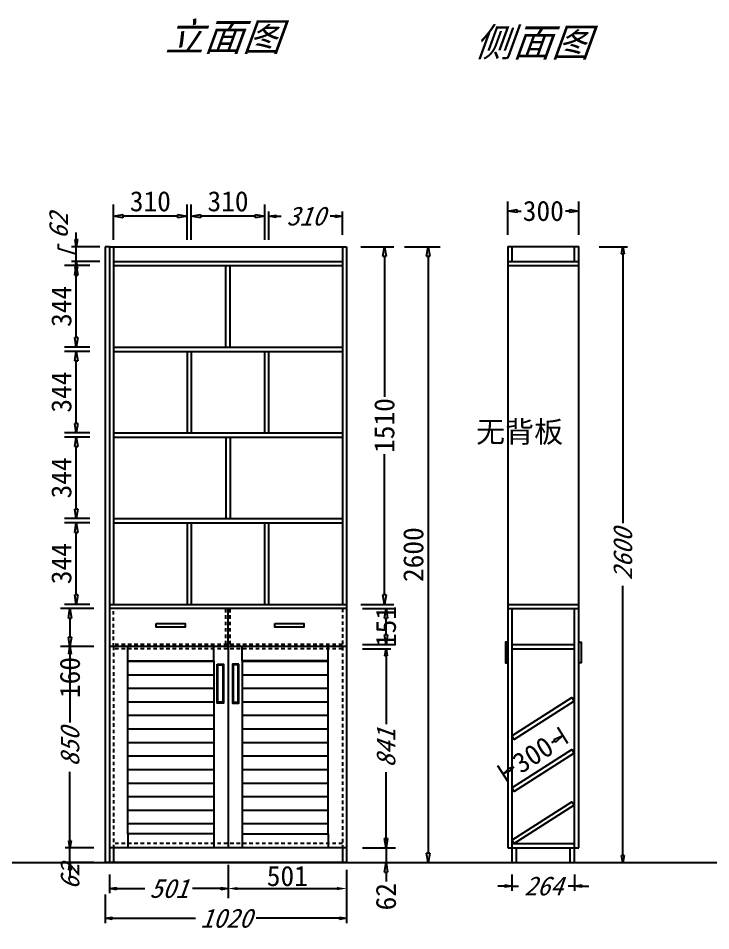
# Model space of a CAD drawing. Header units: millimetres. Extents: x 366509 to 398313, y -1245498 to -1202747.
# Drawn here: x 373440 to 376365, y -1229174 to -1225322 of the extents above; entities that cross this region are included whole.
import ezdxf

# ---------------------------------------------------------------- set-up
doc = ezdxf.new("R2010")
doc.units = ezdxf.units.MM
doc.header["$LTSCALE"] = 20
doc.linetypes.add('JIS_02_0.7', pattern=[1.35, 0.75, -0.6])
doc.layers.get('Defpoints').update_dxf_attribs({"color": 250})
doc.styles.get("Standard").update_dxf_attribs({"font": 'SimSun.ttf', "height": 85})
doc.styles.add('汉字', font='SimSun.ttf', dxfattribs={"oblique": 20, "height": 80})
doc.dimstyles.new('200', dxfattribs={"dimtxt": 90, "dimasz": 40, "dimexe": 50, "dimexo": 100, "dimgap": 20, "dimtad": 1, "dimdec": 0, "dimtxsty": 'Standard', "dimblk": 'CLOSEDBLANK', "dimcen": 100, "dimdle": 50, "dimclrd": 256, "dimclre": 256, "dimclrt": 256, "dimadec": 0, "dimazin": 0, "dimtfac": 1, "dimtdec": 0, "dimtmove": 2, "dimatfit": 3, "dimldrblk": 'CLOSEDBLANK', "dimfxl": 100, "dimfxlon": 1, "dimlwd": 25, "dimlwe": 25, "dimarcsym": 0})
doc.dimstyles.new('ISO-25', dxfattribs={"dimtxt": 2.5, "dimasz": 2.5, "dimexe": 1.25, "dimexo": 0.625, "dimtad": 1, "dimtxsty": 'Standard', "dimcen": 2.5, "dimadec": 0, "dimazin": 0, "dimtfac": 1, "dimtmove": 0, "dimatfit": 3, "dimfxl": 1, "dimarcsym": 0})
doc.dimstyles.get("Standard").update_dxf_attribs({"dimtxt": 0.18, "dimasz": 0.18, "dimexe": 0.18, "dimexo": 0.0625, "dimgap": 0.09, "dimtad": 0, "dimtih": 1, "dimtoh": 1, "dimdec": 4, "dimzin": 0, "dimdsep": 46, "dimtxsty": 'Standard', "dimcen": 0.09, "dimadec": 0, "dimazin": 0, "dimtfac": 1, "dimtdec": 4, "dimtofl": 0, "dimtmove": 0, "dimatfit": 3, "dimfxl": 1, "dimtolj": 1, "dimtzin": 0, "dimarcsym": 0})
doc.dimstyles.new('周文晶', dxfattribs={"dimtxt": 70, "dimasz": 40, "dimexe": 40, "dimexo": 30, "dimgap": 10, "dimtad": 0, "dimdec": 0, "dimtxsty": 'Standard', "dimblk": 'CLOSEDBLANK', "dimcen": 200, "dimclrd": 256, "dimclre": 256, "dimadec": 0, "dimazin": 0, "dimtfac": 1, "dimtdec": 0, "dimtmove": 0, "dimatfit": 3, "dimldrblk": 'CLOSEDBLANK', "dimfxl": 100, "dimfxlon": 1, "dimarcsym": 0})

# ---------------------------------------------------------------- blocks, each defined once
blk = doc.blocks.new('_ClosedBlank')
at = {"color": 0, "linetype": 'ByBlock', "lineweight": -2}
for p, q in [((-1, 0.167), (0, 0)), ((-1, 0.167), (-1, -0.167)), ((0, 0), (-1, -0.167))]:
    blk.add_line(p, q, dxfattribs=at)
blk = doc.blocks.new('*D1032')
at = {"lineweight": 25, "transparency": 16777216}
for p, q in [((373658.4, -1228794.6), (373658.4, -1228764.6)), ((373758.4, -1228824.6), (373638.4, -1228824.6)), ((373658.4, -1228886.6), (373658.4, -1228824.6)), ((373758.4, -1228886.6), (373638.4, -1228886.6)), ((373658.4, -1228916.6), (373658.4, -1228946.6))]:
    blk.add_line(p, q, dxfattribs=at)
at = {"layer": 'Defpoints', "color": 0, "transparency": 16777216}
for p in [(373658.4, -1228824.6), (373842.8, -1228824.6), (373824.8, -1228886.6)]:
    blk.add_point(p, dxfattribs=at)
at = {"lineweight": 25, "transparency": 16777216, "xscale": 30, "yscale": 30, "zscale": 30}
for p, rotation in [((373658.4, -1228824.6), 270), ((373658.4, -1228886.6), 90)]:
    blk.add_blockref('_ClosedBlank', p, dxfattribs=dict(at, rotation=rotation))
at = {"lineweight": -3, "transparency": 16777216, "insert": (373658.4, -1228946.6), "char_height": 80, "attachment_point": 5, "rotation": 90, "style": '汉字'}
blk.add_mtext('62', dxfattribs=at)
blk = doc.blocks.new('*D1033')
at = {"lineweight": 25, "transparency": 16777216}
for p, q in [((373758.4, -1227974.6), (373638.4, -1227974.6)), ((373658.4, -1228004.6), (373658.4, -1228295.4)), ((373658.4, -1228794.6), (373658.4, -1228503.7)), ((373758.4, -1228824.6), (373638.4, -1228824.6))]:
    blk.add_line(p, q, dxfattribs=at)
at = {"layer": 'Defpoints', "color": 0, "transparency": 16777216}
for p in [(373658.4, -1227974.6), (373842.8, -1227974.6), (373842.8, -1228824.6)]:
    blk.add_point(p, dxfattribs=at)
at = {"lineweight": 25, "transparency": 16777216, "xscale": 30, "yscale": 30, "zscale": 30}
for p, rotation in [((373658.4, -1227974.6), 90), ((373658.4, -1228824.6), 270)]:
    blk.add_blockref('_ClosedBlank', p, dxfattribs=dict(at, rotation=rotation))
at = {"lineweight": -3, "transparency": 16777216, "insert": (373658.4, -1228399.6), "char_height": 80, "attachment_point": 5, "rotation": 90, "style": '汉字'}
blk.add_mtext('850', dxfattribs=at)
blk = doc.blocks.new('*D1034')
at = {"lineweight": 25, "transparency": 16777216}
for p, q in [((373806.8, -1229021.7), (373806.8, -1229141.7)), ((374826.8, -1229021.7), (374826.8, -1229141.7)), ((373836.8, -1229121.7), (374188.2, -1229121.7)), ((374796.8, -1229121.7), (374445.4, -1229121.7))]:
    blk.add_line(p, q, dxfattribs=at)
at = {"layer": 'Defpoints', "color": 0, "transparency": 16777216}
for p in [(373806.8, -1228886.6), (374826.8, -1228886.6), (374826.8, -1229121.7)]:
    blk.add_point(p, dxfattribs=at)
at = {"lineweight": 25, "transparency": 16777216, "xscale": 30, "yscale": 30, "zscale": 30, "rotation": 180}
blk.add_blockref('_ClosedBlank', (373806.8, -1229121.7), dxfattribs=at)
at = {"lineweight": 25, "transparency": 16777216, "xscale": 30, "yscale": 30, "zscale": 30}
blk.add_blockref('_ClosedBlank', (374826.8, -1229121.7), dxfattribs=at)
at = {"lineweight": -3, "transparency": 16777216, "insert": (374316.8, -1229121.7), "char_height": 80, "attachment_point": 5, "style": '汉字'}
blk.add_mtext('1020', dxfattribs=at)
blk = doc.blocks.new('*D1035')
at = {"lineweight": 25, "transparency": 16777216}
for p, q in [((374893.2, -1227983.6), (375013.2, -1227983.6)), ((374993.2, -1228013.6), (374993.2, -1228302.8)), ((374993.2, -1228794.6), (374993.2, -1228505.3)), ((374893.2, -1228824.6), (375013.2, -1228824.6))]:
    blk.add_line(p, q, dxfattribs=at)
at = {"layer": 'Defpoints', "color": 0, "transparency": 16777216}
for p in [(374808.8, -1227983.6), (374826.8, -1228824.6), (374993.2, -1228824.6)]:
    blk.add_point(p, dxfattribs=at)
at = {"lineweight": 25, "transparency": 16777216, "xscale": 30, "yscale": 30, "zscale": 30}
for p, rotation in [((374993.2, -1227983.6), 90), ((374993.2, -1228824.6), 270)]:
    blk.add_blockref('_ClosedBlank', p, dxfattribs=dict(at, rotation=rotation))
at = {"lineweight": -3, "transparency": 16777216, "insert": (374993.2, -1228404.1), "char_height": 80, "attachment_point": 5, "rotation": 90, "style": '汉字'}
blk.add_mtext('841', dxfattribs=at)
blk = doc.blocks.new('*D1036')
at = {"lineweight": 25, "transparency": 16777216}
for p, q in [((374325.8, -1228896.1), (374325.8, -1229016.1)), ((373824.8, -1228936.6), (373824.8, -1229016.1)), ((373854.8, -1228996.1), (373974.9, -1228996.1)), ((374295.8, -1228996.1), (374175.7, -1228996.1))]:
    blk.add_line(p, q, dxfattribs=at)
at = {"layer": 'Defpoints', "color": 0, "transparency": 16777216}
for p in [(374325.8, -1228824.6), (373824.8, -1228886.6), (373824.8, -1228996.1)]:
    blk.add_point(p, dxfattribs=at)
at = {"lineweight": 25, "transparency": 16777216, "xscale": 30, "yscale": 30, "zscale": 30, "rotation": 180}
blk.add_blockref('_ClosedBlank', (373824.8, -1228996.1), dxfattribs=at)
at = {"lineweight": 25, "transparency": 16777216, "xscale": 30, "yscale": 30, "zscale": 30}
blk.add_blockref('_ClosedBlank', (374325.8, -1228996.1), dxfattribs=at)
at = {"lineweight": -3, "transparency": 16777216, "insert": (374075.3, -1228996.1), "char_height": 80, "attachment_point": 5, "style": '汉字'}
blk.add_mtext('501', dxfattribs=at)
blk = doc.blocks.new('*D1037')
at = {"lineweight": 25, "transparency": 16777216}
for p, q in [((375071.4, -1226286.7), (375221.4, -1226286.7)), ((375171.4, -1226326.7), (375171.4, -1228846.6)), ((375071.4, -1228886.6), (375221.4, -1228886.6))]:
    blk.add_line(p, q, dxfattribs=at)
at = {"layer": 'Defpoints', "color": 0, "transparency": 16777216}
for p in [(374664.9, -1226286.7), (374664.9, -1228886.6), (375171.4, -1228886.6)]:
    blk.add_point(p, dxfattribs=at)
at = {"lineweight": 25, "transparency": 16777216, "xscale": 40, "yscale": 40, "zscale": 40}
for p, rotation in [((375171.4, -1226286.7), 90), ((375171.4, -1228886.6), 270)]:
    blk.add_blockref('_ClosedBlank', p, dxfattribs=dict(at, rotation=rotation))
at = {"lineweight": -3, "transparency": 16777216, "insert": (375108.9, -1227586.6), "char_height": 85, "attachment_point": 5, "rotation": 90}
blk.add_mtext('2600', dxfattribs=at)
blk = doc.blocks.new('*D1038')
at = {"color": 0, "lineweight": -2, "transparency": 16777216}
for p, q in [((374325.8, -1228896.1), (374325.8, -1229036.1)), ((374826.8, -1228916.6), (374826.8, -1229036.1)), ((374365.8, -1228996.1), (374786.8, -1228996.1))]:
    blk.add_line(p, q, dxfattribs=at)
at = {"color": 0, "transparency": 16777216}
for points in [[(374365.8, -1228989.4), (374365.8, -1229002.8), (374325.8, -1228996.1)], [(374786.8, -1228989.4), (374786.8, -1229002.8), (374826.8, -1228996.1)]]:
    blk.add_solid(points, dxfattribs=at)
at = {"layer": 'Defpoints', "color": 0, "transparency": 16777216}
for p in [(374325.8, -1228824.6), (374826.8, -1228886.6), (374826.8, -1228996.1)]:
    blk.add_point(p, dxfattribs=at)
at = {"color": 0, "lineweight": -3, "transparency": 16777216, "insert": (374576.3, -1228943.6), "char_height": 85, "attachment_point": 5}
blk.add_mtext('501', dxfattribs=at)
blk = doc.blocks.new('*D1039')
at = {"lineweight": -2, "transparency": 16777216}
for p, q in [((374893.2, -1227814.6), (375033.2, -1227814.6)), ((374993.2, -1227925.6), (374993.2, -1227854.6)), ((374893.2, -1227965.6), (375033.2, -1227965.6))]:
    blk.add_line(p, q, dxfattribs=at)
at = {"layer": 'Defpoints', "color": 0, "transparency": 16777216}
for p in [(374826.8, -1227814.6), (374993.2, -1227814.6), (374808.8, -1227965.6)]:
    blk.add_point(p, dxfattribs=at)
at = {"lineweight": -2, "transparency": 16777216, "xscale": 40, "yscale": 40, "zscale": 40}
for p, rotation in [((374993.2, -1227814.6), 90), ((374993.2, -1227965.6), 270)]:
    blk.add_blockref('_ClosedBlank', p, dxfattribs=dict(at, rotation=rotation))
at = {"color": 0, "transparency": 16777216, "insert": (374993.2, -1227890.1), "char_height": 85, "attachment_point": 5, "rotation": 90}
blk.add_mtext('151', dxfattribs=at)
blk = doc.blocks.new('*D1040')
at = {"lineweight": -2, "transparency": 16777216}
for p, q in [((373758.4, -1227814.6), (373618.4, -1227814.6)), ((373658.4, -1227854.6), (373658.4, -1227934.6)), ((373758.4, -1227974.6), (373618.4, -1227974.6)), ((373658.4, -1227974.6), (373658.4, -1228014.6))]:
    blk.add_line(p, q, dxfattribs=at)
at = {"layer": 'Defpoints', "color": 0, "transparency": 16777216}
for p in [(373842.8, -1227814.6), (373658.4, -1227974.6), (373842.8, -1227974.6)]:
    blk.add_point(p, dxfattribs=at)
at = {"lineweight": -2, "transparency": 16777216, "xscale": 40, "yscale": 40, "zscale": 40}
for p, rotation in [((373658.4, -1227814.6), 90), ((373658.4, -1227974.6), 270)]:
    blk.add_blockref('_ClosedBlank', p, dxfattribs=dict(at, rotation=rotation))
at = {"color": 0, "transparency": 16777216, "insert": (373658.4, -1228105.3), "char_height": 85, "attachment_point": 5, "rotation": 90}
blk.add_mtext('160', dxfattribs=at)
blk = doc.blocks.new('*D1041')
at = {"lineweight": -2, "transparency": 16777216}
for p, q in [((374993.2, -1228784.6), (374993.2, -1228744.6)), ((374893.2, -1228824.6), (375033.2, -1228824.6)), ((374993.2, -1228824.6), (374993.2, -1228886.6)), ((374893.2, -1228886.6), (375033.2, -1228886.6)), ((374993.2, -1228926.6), (374993.2, -1228966.6))]:
    blk.add_line(p, q, dxfattribs=at)
at = {"layer": 'Defpoints', "color": 0, "transparency": 16777216}
for p in [(374826.8, -1228824.6), (374826.8, -1228886.6), (374993.2, -1228886.6)]:
    blk.add_point(p, dxfattribs=at)
at = {"lineweight": -2, "transparency": 16777216, "xscale": 40, "yscale": 40, "zscale": 40}
for p, rotation in [((374993.2, -1228824.6), 270), ((374993.2, -1228886.6), 90)]:
    blk.add_blockref('_ClosedBlank', p, dxfattribs=dict(at, rotation=rotation))
at = {"color": 0, "transparency": 16777216, "insert": (374993.2, -1229030.4), "char_height": 85, "attachment_point": 5, "rotation": 90}
blk.add_mtext('62', dxfattribs=at)
blk = doc.blocks.new('*D1054')
at = {"lineweight": 25, "transparency": 16777216}
for p, q in [((375525.2, -1228936.6), (375525.2, -1229005.6)), ((375789.5, -1228936.6), (375789.5, -1229005.6)), ((375495.2, -1228985.6), (375465.2, -1228985.6)), ((375525.2, -1228985.6), (375552.8, -1228985.6)), ((375789.5, -1228985.6), (375762, -1228985.6)), ((375819.5, -1228985.6), (375849.5, -1228985.6))]:
    blk.add_line(p, q, dxfattribs=at)
at = {"layer": 'Defpoints', "color": 0, "transparency": 16777216}
for p in [(375525.2, -1228886.6), (375789.5, -1228886.6), (375789.5, -1228985.6)]:
    blk.add_point(p, dxfattribs=at)
at = {"lineweight": 25, "transparency": 16777216, "xscale": 30, "yscale": 30, "zscale": 30}
blk.add_blockref('_ClosedBlank', (375525.2, -1228985.6), dxfattribs=at)
at = {"lineweight": 25, "transparency": 16777216, "xscale": 30, "yscale": 30, "zscale": 30, "rotation": 180}
blk.add_blockref('_ClosedBlank', (375789.5, -1228985.6), dxfattribs=at)
at = {"lineweight": -3, "transparency": 16777216, "insert": (375657.4, -1228985.6), "char_height": 80, "attachment_point": 5, "style": '汉字'}
blk.add_mtext('264', dxfattribs=at)
blk = doc.blocks.new('*D1055')
at = {"lineweight": 25, "transparency": 16777216}
for p, q in [((375893.4, -1226286.6), (376013.4, -1226286.6)), ((375993.4, -1226316.6), (375993.4, -1227454.4)), ((375993.4, -1228856.6), (375993.4, -1227718.7)), ((375893.4, -1228886.6), (376013.4, -1228886.6))]:
    blk.add_line(p, q, dxfattribs=at)
at = {"layer": 'Defpoints', "color": 0, "transparency": 16777216}
for p in [(375807.5, -1226286.6), (375807.5, -1228886.6), (375993.4, -1228886.6)]:
    blk.add_point(p, dxfattribs=at)
at = {"lineweight": 25, "transparency": 16777216, "xscale": 30, "yscale": 30, "zscale": 30}
for p, rotation in [((375993.4, -1226286.6), 90), ((375993.4, -1228886.6), 270)]:
    blk.add_blockref('_ClosedBlank', p, dxfattribs=dict(at, rotation=rotation))
at = {"lineweight": -3, "transparency": 16777216, "insert": (375993.4, -1227586.6), "char_height": 80, "attachment_point": 5, "rotation": 90, "style": '汉字'}
blk.add_mtext('2600', dxfattribs=at)
blk = doc.blocks.new('*D1043')
at = {"lineweight": -2, "transparency": 16777216}
for p, q in [((375761.6, -1228384.3), (375718.3, -1228316.7)), ((375706.2, -1228372), (375692.7, -1228380.6)), ((375509, -1228546.1), (375465.7, -1228478.6)), ((375520.9, -1228490.7), (375534.4, -1228482.1))]:
    blk.add_line(p, q, dxfattribs=at)
at = {"layer": 'Defpoints', "color": 0, "transparency": 16777216}
for p in [(375739.8, -1228350.4), (375777.7, -1228409.5), (375525.2, -1228571.4)]:
    blk.add_point(p, dxfattribs=at)
at = {"lineweight": -2, "transparency": 16777216, "xscale": 40, "yscale": 40, "zscale": 40}
for p, rotation in [((375739.8, -1228350.4), 32.65196531533646), ((375487.3, -1228512.3), 212.6519653153365)]:
    blk.add_blockref('_ClosedBlank', p, dxfattribs=dict(at, rotation=rotation))
at = {"color": 0, "transparency": 16777216, "insert": (375613.6, -1228431.3), "char_height": 85, "attachment_point": 5, "rotation": 32.652}
blk.add_mtext('300', dxfattribs=at)
blk = doc.blocks.new('*D1044')
at = {"lineweight": -2, "transparency": 16777216}
for p, q in [((375507.2, -1226236.2), (375507.2, -1226096.2)), ((375807.5, -1226236.2), (375807.5, -1226096.2)), ((375547.2, -1226136.2), (375563.3, -1226136.2)), ((375767.5, -1226136.2), (375751.4, -1226136.2))]:
    blk.add_line(p, q, dxfattribs=at)
at = {"layer": 'Defpoints', "color": 0, "transparency": 16777216}
for p in [(375807.5, -1226136.2), (375507.2, -1226286.6), (375807.5, -1226286.6)]:
    blk.add_point(p, dxfattribs=at)
at = {"lineweight": -2, "transparency": 16777216, "xscale": 40, "yscale": 40, "zscale": 40, "rotation": 180}
blk.add_blockref('_ClosedBlank', (375507.2, -1226136.2), dxfattribs=at)
at = {"lineweight": -2, "transparency": 16777216, "xscale": 40, "yscale": 40, "zscale": 40}
blk.add_blockref('_ClosedBlank', (375807.5, -1226136.2), dxfattribs=at)
at = {"color": 0, "transparency": 16777216, "insert": (375657.4, -1226136.2), "char_height": 85, "attachment_point": 5}
blk.add_mtext('300', dxfattribs=at)
blk = doc.blocks.new('*D1107')
at = {"lineweight": 25, "transparency": 16777216}
for p, q in [((374498.8, -1226258), (374498.8, -1226138)), ((374808.8, -1226236.7), (374808.8, -1226138)), ((374528.8, -1226158), (374550.5, -1226158)), ((374778.8, -1226158), (374757.1, -1226158))]:
    blk.add_line(p, q, dxfattribs=at)
at = {"layer": 'Defpoints', "color": 0, "transparency": 16777216}
for p in [(374808.8, -1226158), (374808.8, -1226286.7), (374498.8, -1226728.6)]:
    blk.add_point(p, dxfattribs=at)
at = {"lineweight": 25, "transparency": 16777216, "xscale": 30, "yscale": 30, "zscale": 30, "rotation": 180}
blk.add_blockref('_ClosedBlank', (374498.8, -1226158), dxfattribs=at)
at = {"lineweight": 25, "transparency": 16777216, "xscale": 30, "yscale": 30, "zscale": 30}
blk.add_blockref('_ClosedBlank', (374808.8, -1226158), dxfattribs=at)
at = {"lineweight": -3, "transparency": 16777216, "insert": (374653.8, -1226158), "char_height": 80, "attachment_point": 5, "style": '汉字'}
blk.add_mtext('310', dxfattribs=at)
blk = doc.blocks.new('*D1108')
at = {"lineweight": 25, "transparency": 16777216}
for p, q in [((373685, -1226256.7), (373685, -1226226.7)), ((373610, -1226295.2), (373610, -1226275.2)), ((373685, -1226317.7), (373610, -1226295.2)), ((373785, -1226286.7), (373665, -1226286.7)), ((373685, -1226348.7), (373685, -1226286.7)), ((373685, -1226348.7), (373685, -1226286.7)), ((373785, -1226348.7), (373665, -1226348.7)), ((373685, -1226378.7), (373685, -1226408.7))]:
    blk.add_line(p, q, dxfattribs=at)
at = {"layer": 'Defpoints', "color": 0, "transparency": 16777216}
for p in [(373685, -1226286.7), (373842.8, -1226286.7), (373842.8, -1226348.7)]:
    blk.add_point(p, dxfattribs=at)
at = {"lineweight": 25, "transparency": 16777216, "xscale": 30, "yscale": 30, "zscale": 30}
for p, rotation in [((373685, -1226286.7), 270), ((373685, -1226348.7), 90)]:
    blk.add_blockref('_ClosedBlank', p, dxfattribs=dict(at, rotation=rotation))
at = {"lineweight": -3, "transparency": 16777216, "insert": (373610, -1226200.4), "char_height": 80, "attachment_point": 5, "rotation": 90, "style": '汉字'}
blk.add_mtext('62', dxfattribs=at)
blk = doc.blocks.new('*D1109')
at = {"lineweight": 25, "transparency": 16777216}
for p, q in [((374170.8, -1226258), (374170.8, -1226108)), ((374480.8, -1226258), (374480.8, -1226108)), ((374440.8, -1226158), (374210.8, -1226158))]:
    blk.add_line(p, q, dxfattribs=at)
at = {"layer": 'Defpoints', "color": 0, "transparency": 16777216}
for p in [(374170.8, -1226158), (374170.8, -1227042.6), (374480.8, -1227452.4)]:
    blk.add_point(p, dxfattribs=at)
at = {"lineweight": 25, "transparency": 16777216, "xscale": 40, "yscale": 40, "zscale": 40, "rotation": 180}
blk.add_blockref('_ClosedBlank', (374170.8, -1226158), dxfattribs=at)
at = {"lineweight": 25, "transparency": 16777216, "xscale": 40, "yscale": 40, "zscale": 40}
blk.add_blockref('_ClosedBlank', (374480.8, -1226158), dxfattribs=at)
at = {"lineweight": -3, "transparency": 16777216, "insert": (374325.8, -1226095.5), "char_height": 85, "attachment_point": 5}
blk.add_mtext('310', dxfattribs=at)
blk = doc.blocks.new('*D1103')
at = {"lineweight": 25, "transparency": 16777216}
for p, q in [((373842.8, -1226258), (373842.8, -1226108)), ((374152.8, -1226258), (374152.8, -1226108)), ((374112.8, -1226158), (373882.8, -1226158))]:
    blk.add_line(p, q, dxfattribs=at)
at = {"layer": 'Defpoints', "color": 0, "transparency": 16777216}
for p in [(373842.8, -1226158), (374152.8, -1227072.6), (373842.8, -1227253.6)]:
    blk.add_point(p, dxfattribs=at)
at = {"lineweight": 25, "transparency": 16777216, "xscale": 40, "yscale": 40, "zscale": 40, "rotation": 180}
blk.add_blockref('_ClosedBlank', (373842.8, -1226158), dxfattribs=at)
at = {"lineweight": 25, "transparency": 16777216, "xscale": 40, "yscale": 40, "zscale": 40}
blk.add_blockref('_ClosedBlank', (374152.8, -1226158), dxfattribs=at)
at = {"lineweight": -3, "transparency": 16777216, "insert": (373997.8, -1226095.5), "char_height": 85, "attachment_point": 5}
blk.add_mtext('310', dxfattribs=at)
blk = doc.blocks.new('*D1104')
at = {"lineweight": 25, "transparency": 16777216}
for p, q in [((373742.8, -1227452.6), (373635, -1227452.6)), ((373685, -1227756.6), (373685, -1227492.6)), ((373742.8, -1227796.6), (373635, -1227796.6))]:
    blk.add_line(p, q, dxfattribs=at)
at = {"layer": 'Defpoints', "color": 0, "transparency": 16777216}
for p in [(373685, -1227452.6), (373842.8, -1227452.6), (373842.8, -1227796.6)]:
    blk.add_point(p, dxfattribs=at)
at = {"lineweight": 25, "transparency": 16777216, "xscale": 40, "yscale": 40, "zscale": 40}
for p, rotation in [((373685, -1227452.6), 90), ((373685, -1227796.6), 270)]:
    blk.add_blockref('_ClosedBlank', p, dxfattribs=dict(at, rotation=rotation))
at = {"lineweight": -3, "transparency": 16777216, "insert": (373622.5, -1227624.6), "char_height": 85, "attachment_point": 5, "rotation": 90}
blk.add_mtext('344', dxfattribs=at)
blk = doc.blocks.new('*D1105')
at = {"lineweight": 25, "transparency": 16777216}
for p, q in [((373742.8, -1227090.6), (373635, -1227090.6)), ((373685, -1227394.6), (373685, -1227130.6)), ((373742.8, -1227434.6), (373635, -1227434.6))]:
    blk.add_line(p, q, dxfattribs=at)
at = {"layer": 'Defpoints', "color": 0, "transparency": 16777216}
for p in [(373685, -1227090.6), (373842.8, -1227090.6), (373842.8, -1227434.6)]:
    blk.add_point(p, dxfattribs=at)
at = {"lineweight": 25, "transparency": 16777216, "xscale": 40, "yscale": 40, "zscale": 40}
for p, rotation in [((373685, -1227090.6), 90), ((373685, -1227434.6), 270)]:
    blk.add_blockref('_ClosedBlank', p, dxfattribs=dict(at, rotation=rotation))
at = {"lineweight": -3, "transparency": 16777216, "insert": (373622.5, -1227262.6), "char_height": 85, "attachment_point": 5, "rotation": 90}
blk.add_mtext('344', dxfattribs=at)
blk = doc.blocks.new('*D1110')
at = {"lineweight": 25, "transparency": 16777216}
for p, q in [((373742.8, -1226728.6), (373635, -1226728.6)), ((373685, -1227032.6), (373685, -1226768.6)), ((373742.8, -1227072.6), (373635, -1227072.6))]:
    blk.add_line(p, q, dxfattribs=at)
at = {"layer": 'Defpoints', "color": 0, "transparency": 16777216}
for p in [(373685, -1226728.6), (373842.8, -1226728.6), (373842.8, -1227072.6)]:
    blk.add_point(p, dxfattribs=at)
at = {"lineweight": 25, "transparency": 16777216, "xscale": 40, "yscale": 40, "zscale": 40}
for p, rotation in [((373685, -1226728.6), 90), ((373685, -1227072.6), 270)]:
    blk.add_blockref('_ClosedBlank', p, dxfattribs=dict(at, rotation=rotation))
at = {"lineweight": -3, "transparency": 16777216, "insert": (373622.5, -1226900.6), "char_height": 85, "attachment_point": 5, "rotation": 90}
blk.add_mtext('344', dxfattribs=at)
blk = doc.blocks.new('*D1111')
at = {"lineweight": 25, "transparency": 16777216}
for p, q in [((373742.8, -1226366.7), (373635, -1226366.7)), ((373685, -1226670.6), (373685, -1226406.7)), ((373742.8, -1226710.6), (373635, -1226710.6))]:
    blk.add_line(p, q, dxfattribs=at)
at = {"layer": 'Defpoints', "color": 0, "transparency": 16777216}
for p in [(373685, -1226366.7), (373842.8, -1226366.7), (373842.8, -1226710.6)]:
    blk.add_point(p, dxfattribs=at)
at = {"lineweight": 25, "transparency": 16777216, "xscale": 40, "yscale": 40, "zscale": 40}
for p, rotation in [((373685, -1226366.7), 90), ((373685, -1226710.6), 270)]:
    blk.add_blockref('_ClosedBlank', p, dxfattribs=dict(at, rotation=rotation))
at = {"lineweight": -3, "transparency": 16777216, "insert": (373622.5, -1226538.6), "char_height": 85, "attachment_point": 5, "rotation": 90}
blk.add_mtext('344', dxfattribs=at)
blk = doc.blocks.new('*D1106')
at = {"lineweight": -2, "transparency": 16777216}
for p, q in [((374886.5, -1226286.7), (375026.5, -1226286.7)), ((374986.5, -1226326.7), (374986.5, -1226920.6)), ((374986.5, -1227756.6), (374986.5, -1227162.6)), ((374886.5, -1227796.6), (375026.5, -1227796.6))]:
    blk.add_line(p, q, dxfattribs=at)
at = {"layer": 'Defpoints', "color": 0, "transparency": 16777216}
for p in [(374808.8, -1226286.7), (374986.5, -1226286.7), (374826.8, -1227796.6)]:
    blk.add_point(p, dxfattribs=at)
at = {"lineweight": -2, "transparency": 16777216, "xscale": 40, "yscale": 40, "zscale": 40}
for p, rotation in [((374986.5, -1226286.7), 90), ((374986.5, -1227796.6), 270)]:
    blk.add_blockref('_ClosedBlank', p, dxfattribs=dict(at, rotation=rotation))
at = {"color": 0, "transparency": 16777216, "insert": (374986.5, -1227041.6), "char_height": 85, "attachment_point": 5, "rotation": 90}
blk.add_mtext('1510', dxfattribs=at)

msp = doc.modelspace()

# ---------------------------------------------------------------- hatches: boundary and pattern name
at = {"lineweight": -3}
h = msp.add_hatch(dxfattribs=at)
h.set_pattern_fill('LINE', color=250, scale=18, style=0)
h.set_pattern_definition([(0, (252906.08, -1220835.35), (0, 57.15), [])])
h.paths.add_polyline_path([(374748.805, -1228034.551), (374385.805, -1228034.551), (374385.805, -1228764.551), (374748.805, -1228764.551)])
h.paths.add_polyline_path([(373902.805, -1228034.551), (373902.805, -1228764.551), (374265.805, -1228764.551), (374265.805, -1228034.551)])

# ---------------------------------------------------------------- linework, layer by layer
for p, q in [((373806.805, -1226286.686), (373806.805, -1228886.551)), ((373824.805, -1226286.686), (373824.805, -1228886.551)), ((373824.805, -1226286.686), (374826.805, -1226286.686)), ((373842.805, -1226286.686), (373842.805, -1227796.551)), ((374552.916, -1226286.686), (374826.805, -1226286.686)), ((374808.805, -1226286.686), (374808.805, -1227796.551)), ((374826.805, -1226286.686), (374826.805, -1228886.551)), ((375507.159, -1226286.551), (375807.547, -1226286.551)), ((375507.159, -1226286.551), (375507.159, -1228824.551)), ((375525.159, -1226286.551), (375525.159, -1226348.551)), ((375789.547, -1226348.551), (375789.547, -1226286.551)), ((375807.547, -1228824.551), (375807.547, -1226286.551)), ((373842.805, -1226348.686), (374808.805, -1226348.686)), ((373842.805, -1226366.686), (374808.805, -1226366.686)), ((375507.159, -1226348.551), (375807.547, -1226348.551)), ((375507.159, -1226366.551), (375807.547, -1226366.551)), ((373842.805, -1226710.551), (374808.805, -1226710.551)), ((373842.805, -1226728.551), (374808.805, -1226728.551)), ((374152.805, -1226728.551), (374152.805, -1227072.417)), ((374170.805, -1226728.551), (374170.805, -1227072.417)), ((374480.805, -1227072.417), (374480.805, -1226728.551)), ((374498.805, -1227072.417), (374498.805, -1226728.551)), ((373842.805, -1227072.551), (374808.805, -1227072.551)), ((373842.805, -1227090.551), (374808.805, -1227090.551)), ((373842.805, -1227434.551), (374808.805, -1227434.551)), ((373842.805, -1227452.551), (374808.805, -1227452.551)), ((374152.805, -1227452.417), (374152.805, -1227796.417)), ((374170.805, -1227452.417), (374170.805, -1227796.417)), ((374480.805, -1227796.417), (374480.805, -1227452.417)), ((374498.805, -1227796.417), (374498.805, -1227452.417)), ((373824.805, -1227796.551), (374826.805, -1227796.551)), ((375507.159, -1227796.551), (375807.547, -1227796.551)), ((374826.805, -1227814.551), (373824.805, -1227814.551)), ((375507.159, -1227814.551), (375807.547, -1227814.551)), ((375525.159, -1227814.551), (375525.159, -1228886.551)), ((375789.547, -1228886.551), (375789.547, -1227814.551)), ((375525.159, -1227965.551), (375789.547, -1227965.551)), ((374826.805, -1227974.551), (373824.805, -1227974.551)), ((373902.805, -1228034.551), (373902.805, -1227974.551)), ((374265.805, -1228034.551), (374265.805, -1227974.551)), ((374325.805, -1227974.551), (374325.805, -1228824.551)), ((374385.805, -1228034.551), (374385.805, -1227974.551)), ((374748.805, -1228034.551), (374748.805, -1227974.551)), ((375525.159, -1227983.551), (375789.547, -1227983.551)), ((373902.805, -1228764.551), (373902.805, -1228824.551)), ((374265.805, -1228764.551), (374265.805, -1228824.551)), ((374385.805, -1228764.551), (374385.805, -1228824.551)), ((374748.805, -1228764.551), (374748.805, -1228824.551)), ((375525.159, -1228806.551), (375789.547, -1228806.551)), ((374826.805, -1228824.551), (373824.805, -1228824.551)), ((373842.805, -1228824.551), (373842.805, -1228886.551)), ((374808.805, -1228824.551), (374808.805, -1228886.551)), ((375507.159, -1228824.551), (375807.547, -1228824.551)), ((375543.159, -1228824.551), (375543.159, -1228886.551)), ((375771.547, -1228886.551), (375771.547, -1228824.551)), ((374826.805, -1228886.551), (373824.805, -1228886.551)), ((375525.159, -1228886.551), (375789.547, -1228886.551))]:
    msp.add_line(p, q, dxfattribs=at)
for p, q in [((373824.805, -1226286.686), (373806.805, -1226286.686)), ((374316.805, -1226710.551), (374316.805, -1226366.551)), ((374334.805, -1226710.551), (374334.805, -1226366.551)), ((374316.805, -1227090.417), (374316.805, -1227434.417)), ((374334.805, -1227090.417), (374334.805, -1227434.417)), ((374325.805, -1227974.551), (374325.805, -1227814.551)), ((366509.141, -1228886.551), (398312.891, -1228886.551)), ((373824.805, -1228886.551), (373806.805, -1228886.551))]:
    msp.add_line(p, q)
at = {"color": 250, "linetype": 'JIS_02_0.7', "lineweight": -3}
for p, q in [((373842.805, -1227974.551), (373842.805, -1227814.551)), ((374316.805, -1227965.551), (374316.805, -1227814.551)), ((374334.805, -1227965.551), (374334.805, -1227814.551)), ((374808.805, -1227814.551), (374808.805, -1228824.551)), ((374808.805, -1227965.551), (373842.805, -1227965.551)), ((373842.805, -1227974.551), (373842.805, -1228824.551)), ((374808.805, -1227983.551), (373842.805, -1227983.551)), ((374808.805, -1228806.551), (373842.805, -1228806.551))]:
    msp.add_line(p, q, dxfattribs=at)
for points in [[(374022.07, -1227876.562), (374144.492, -1227876.562), (374144.492, -1227893.203), (374022.07, -1227893.203)], [(374523.07, -1227876.562), (374645.492, -1227876.562), (374645.492, -1227893.203), (374523.07, -1227893.203)], [(375507.159, -1227956.183), (375497.83, -1227956.183), (375497.83, -1228043.761), (375507.159, -1228043.761)], [(375807.547, -1227956.183), (375816.876, -1227956.183), (375816.876, -1228043.761), (375807.547, -1228043.761)]]:
    msp.add_lwpolyline(points, close=True)
at = {"lineweight": -3}
for points in [[(373902.805, -1228034.551), (374265.805, -1228034.551), (374265.805, -1228764.551), (373902.805, -1228764.551)], [(374748.805, -1228034.551), (374385.805, -1228034.551), (374385.805, -1228764.551), (374748.805, -1228764.551)], [(374280.509, -1228049.372), (374307.076, -1228049.372), (374307.076, -1228212.884), (374280.509, -1228212.884)], [(374283.509, -1228052.372), (374304.076, -1228052.372), (374304.076, -1228209.884), (374283.509, -1228209.884)], [(374371.1, -1228049.372), (374344.533, -1228049.372), (374344.533, -1228212.884), (374371.1, -1228212.884)], [(374368.1, -1228052.372), (374347.533, -1228052.372), (374347.533, -1228209.884), (374368.1, -1228209.884)]]:
    msp.add_lwpolyline(points, close=True, dxfattribs=at)
for points in [[(375525.159, -1228351.396), (375777.748, -1228189.536), (375787.46, -1228204.691), (375534.871, -1228366.551), (375525.159, -1228351.396)], [(375525.159, -1228571.396), (375777.748, -1228409.536), (375787.46, -1228424.691), (375534.871, -1228586.551), (375525.159, -1228571.396)], [(375525.159, -1228791.396), (375777.748, -1228629.536), (375787.46, -1228644.691), (375534.871, -1228806.551), (375525.159, -1228791.396)]]:
    msp.add_lwpolyline(points)

# ---------------------------------------------------------------- texts
at = {"color": 0, "char_height": 120, "width": 1293.93172, "attachment_point": 1, "style": '汉字'}
for s, insert in [('立面图', (374059.338, -1225340.907)), ('侧面图', (375364.393, -1225363.533))]:
    msp.add_mtext(s, dxfattribs=dict(at, insert=insert))
at = {"lineweight": -3, "insert": (375373.226, -1227023.173), "char_height": 90, "width": 545.64139, "attachment_point": 1}
msp.add_mtext('无背板', dxfattribs=at)

# ---------------------------------------------------------------- dimensions: what is measured, and where the dimension line sits
at = {"lineweight": -3}
for base, p1, p2, picture, middle in [((373842.805, -1226158.015), (374152.805, -1227072.551), (373842.805, -1227253.551), '*D1103', (373997.805, -1226095.515)), ((374170.805, -1226158.015), (374480.805, -1227452.417), (374170.805, -1227042.551), '*D1109', (374325.805, -1226095.515))]:
    dim = msp.add_linear_dim(base=base, p1=p1, p2=p2, dimstyle='200', dxfattribs=at)
    dim.commit()
    dim.dimension.update_dxf_attribs({"geometry": picture, "text_midpoint": middle})
for base, p1, p2, dimstyle, override, picture, middle in [((374808.805, -1226158.015), (374498.805, -1226728.551), (374808.805, -1226286.686), 'Standard', {"dimtxt": 80, "dimasz": 30, "dimexe": 20, "dimexo": 50, "dimgap": 10, "dimtih": 0, "dimtoh": 0, "dimdec": 0, "dimzin": 8, "dimtxsty": '汉字', "dimblk": 'ClosedBlank', "dimcen": 2.5, "dimclrd": 256, "dimclre": 256, "dimclrt": 256, "dimtdec": 0, "dimtofl": 1, "dimtmove": 1, "dimldrblk": 'ClosedBlank', "dimfxl": 100, "dimfxlon": 1, "dimtolj": 0, "dimtzin": 8, "dimlwd": 25, "dimlwe": 25, "dimarcsym": 1}, '*D1107', (374653.805, -1226158.015)), ((374826.805, -1228996.095), (374325.805, -1228824.551), (374826.805, -1228886.551), 'ISO-25', {"dimtxt": 70, "dimasz": 40, "dimexe": 40, "dimexo": 30, "dimgap": 10, "dimfxl": 100, "dimfxlon": 1}, '*D1038', (374576.305, -1228943.595)), ((374826.805, -1229121.654), (373806.805, -1228886.551), (374826.805, -1228886.551), 'Standard', {"dimtxt": 80, "dimasz": 30, "dimexe": 20, "dimexo": 50, "dimgap": 10, "dimtih": 0, "dimtoh": 0, "dimdec": 0, "dimzin": 8, "dimtxsty": '汉字', "dimblk": 'ClosedBlank', "dimcen": 2.5, "dimclrd": 256, "dimclre": 256, "dimclrt": 256, "dimtdec": 0, "dimtofl": 1, "dimtmove": 1, "dimldrblk": 'ClosedBlank', "dimfxl": 100, "dimfxlon": 1, "dimtolj": 0, "dimtzin": 8, "dimlwd": 25, "dimlwe": 25, "dimarcsym": 1}, '*D1034', (374316.805, -1229121.654)), ((375789.547, -1228985.581), (375525.159, -1228886.551), (375789.547, -1228886.551), 'Standard', {"dimtxt": 80, "dimasz": 30, "dimexe": 20, "dimexo": 50, "dimgap": 10, "dimtih": 0, "dimtoh": 0, "dimdec": 0, "dimzin": 8, "dimtxsty": '汉字', "dimblk": 'ClosedBlank', "dimcen": 2.5, "dimclrd": 256, "dimclre": 256, "dimclrt": 256, "dimtdec": 0, "dimtofl": 1, "dimtmove": 1, "dimldrblk": 'ClosedBlank', "dimfxl": 100, "dimfxlon": 1, "dimtolj": 0, "dimtzin": 8, "dimlwd": 25, "dimlwe": 25, "dimarcsym": 1}, '*D1054', (375657.353, -1228985.581))]:
    dim = msp.add_linear_dim(base=base, p1=p1, p2=p2, dimstyle=dimstyle, override=override, dxfattribs=at)
    dim.commit()
    dim.dimension.update_dxf_attribs({"geometry": picture, "text_midpoint": middle})
dim = msp.add_linear_dim(base=(375807.547, -1226136.172), p1=(375507.159, -1226286.551), p2=(375807.547, -1226286.551), dimstyle='周文晶')
dim.commit()
dim.dimension.update_dxf_attribs({"geometry": '*D1044', "text_midpoint": (375657.353, -1226136.172)})
for base, p1, p2, angle, picture, middle in [((373685.002, -1226286.686), (373842.805, -1226348.686), (373842.805, -1226286.686), 90, '*D1108', (373610.002, -1226265.186)), ((375993.444, -1228886.551), (375807.547, -1226286.551), (375807.547, -1228886.551), 90, '*D1055', (375993.444, -1227586.551)), ((373658.442, -1227974.551), (373842.805, -1228824.551), (373842.805, -1227974.551), 270, '*D1033', (373658.442, -1228399.551)), ((374993.168, -1228824.551), (374808.805, -1227983.551), (374826.805, -1228824.551), 90, '*D1035', (374993.168, -1228404.051)), ((373824.805, -1228996.095), (374325.805, -1228824.551), (373824.805, -1228886.551), 180, '*D1036', (374075.305, -1228996.095))]:
    dim = msp.add_linear_dim(base=base, p1=p1, p2=p2, angle=angle, dimstyle='Standard', override={"dimtxt": 80, "dimasz": 30, "dimexe": 20, "dimexo": 50, "dimgap": 10, "dimtih": 0, "dimtoh": 0, "dimdec": 0, "dimzin": 8, "dimtxsty": '汉字', "dimblk": 'ClosedBlank', "dimcen": 2.5, "dimclrd": 256, "dimclre": 256, "dimclrt": 256, "dimtdec": 0, "dimtofl": 1, "dimtmove": 1, "dimldrblk": 'ClosedBlank', "dimfxl": 100, "dimfxlon": 1, "dimtolj": 0, "dimtzin": 8, "dimlwd": 25, "dimlwe": 25, "dimarcsym": 1}, dxfattribs=at)
    dim.commit()
    dim.dimension.update_dxf_attribs({"geometry": picture, "text_midpoint": middle})
for base, p1, p2, picture, middle in [((375171.394, -1228886.551), (374664.86, -1226286.686), (374664.86, -1228886.551), '*D1037', (375108.894, -1227586.619)), ((373685.002, -1226366.686), (373842.805, -1226710.551), (373842.805, -1226366.686), '*D1111', (373622.502, -1226538.619)), ((373685.002, -1226728.551), (373842.805, -1227072.551), (373842.805, -1226728.551), '*D1110', (373622.502, -1226900.551)), ((373685.002, -1227090.551), (373842.805, -1227434.551), (373842.805, -1227090.551), '*D1105', (373622.502, -1227262.551)), ((373685.002, -1227452.551), (373842.805, -1227796.551), (373842.805, -1227452.551), '*D1104', (373622.502, -1227624.551))]:
    dim = msp.add_linear_dim(base=base, p1=p1, p2=p2, angle=90, dimstyle='200', dxfattribs=at)
    dim.commit()
    dim.dimension.update_dxf_attribs({"geometry": picture, "text_midpoint": middle})
for base, p1, p2, picture, middle in [((374986.501, -1226286.686), (374826.805, -1227796.551), (374808.805, -1226286.686), '*D1106', (374986.501, -1227041.619)), ((373658.442, -1227974.551), (373842.805, -1227814.551), (373842.805, -1227974.551), '*D1040', (373658.442, -1228105.301)), ((374993.168, -1228886.551), (374826.805, -1228824.551), (374826.805, -1228886.551), '*D1041', (374993.168, -1229030.385))]:
    dim = msp.add_linear_dim(base=base, p1=p1, p2=p2, angle=90, dimstyle='周文晶')
    dim.commit()
    dim.dimension.update_dxf_attribs({"geometry": picture, "text_midpoint": middle})
dim = msp.add_linear_dim(base=(374993.168, -1227814.551), p1=(374808.805, -1227965.551), p2=(374826.805, -1227814.551), angle=90, dimstyle='周文晶')
dim.commit()
dim.dimension.update_dxf_attribs({"geometry": '*D1039', "text_midpoint": (374993.168, -1227890.051), "dimtype": 128})
dim = msp.add_aligned_dim(p1=(375525.159, -1228571.396), p2=(375777.748, -1228409.536), distance=70.247, dimstyle='周文晶')
dim.commit()
dim.dimension.update_dxf_attribs({"geometry": '*D1043', "text_midpoint": (375613.553, -1228431.32)})
dim = msp.add_linear_dim(base=(373658.442, -1228824.551), p1=(373824.805, -1228886.551), p2=(373842.805, -1228824.551), angle=270, dimstyle='Standard', override={"dimtxt": 80, "dimasz": 30, "dimexe": 20, "dimexo": 50, "dimgap": 10, "dimtih": 0, "dimtoh": 0, "dimdec": 0, "dimzin": 8, "dimtxsty": '汉字', "dimblk": 'ClosedBlank', "dimcen": 2.5, "dimclrd": 256, "dimclre": 256, "dimclrt": 256, "dimtdec": 0, "dimtofl": 1, "dimtmove": 1, "dimldrblk": 'ClosedBlank', "dimfxl": 100, "dimfxlon": 1, "dimtolj": 0, "dimtzin": 8, "dimlwd": 25, "dimlwe": 25, "dimarcsym": 1}, dxfattribs=at)
dim.commit()
dim.dimension.update_dxf_attribs({"geometry": '*D1032', "text_midpoint": (373658.442, -1228946.551), "dimtype": 128})

doc.saveas('drawing.dxf')
